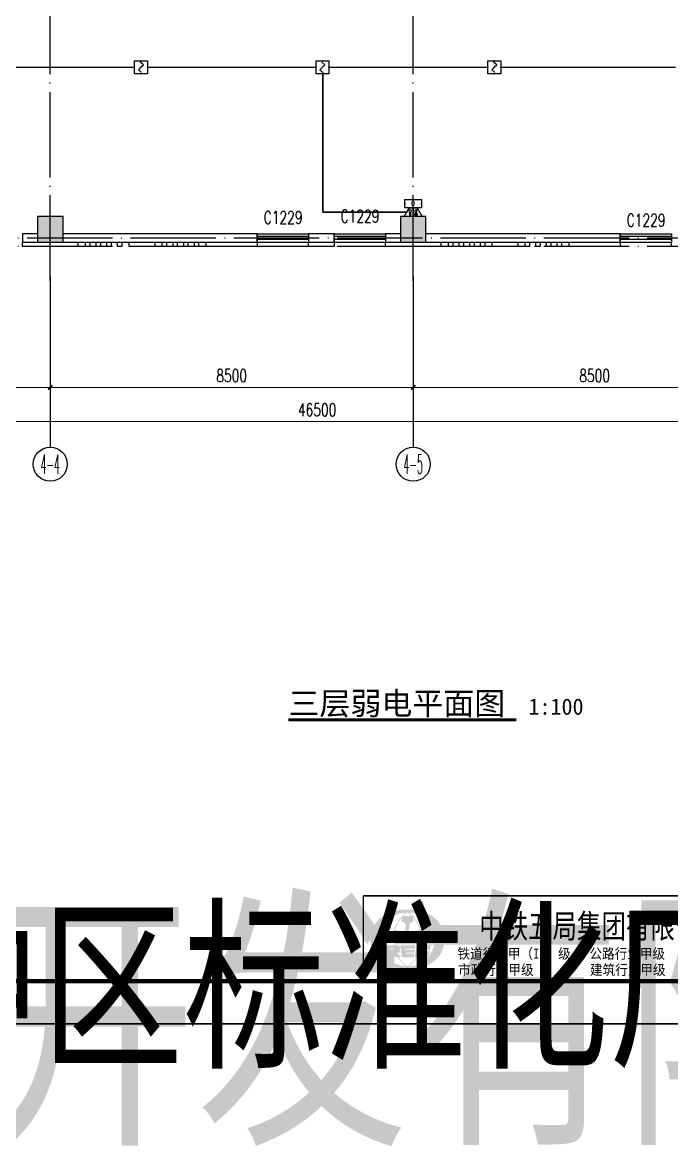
# Model space of a CAD drawing. Extents: x -124594 to 516503, y -3148 to 203159.
# Drawn here: x 201608 to 216808, y -3148 to 23189 of the extents above; entities that cross this region are included whole.
import ezdxf
from ezdxf.enums import TextEntityAlignment as Align

# ---------------------------------------------------------------- set-up
doc = ezdxf.new("R2018")
doc.units = 0
doc.header["$LTSCALE"] = 1000
doc.header["$MEASUREMENT"] = 0
doc.linetypes.add('DOTE', pattern=[2.42, 2, -0.2, 0.02, -0.2])
for name, color, linetype in [('AXIS', 3, 'Continuous'), ('AXIS_TEXT', 7, 'Continuous'), ('COLUMN', 9, 'Continuous'), ('EQUIP-消防', 3, 'Continuous'), ('J-AXIS-轴线', 1, 'DOTE'), ('J-DOOR-窗', 8, 'Continuous'), ('J-WALL-墙体', 2, 'Continuous'), ('PUB_HATCH', 8, 'Continuous'), ('PUB_TITLE', 4, 'Continuous'), ('TEL_SYMB', 3, 'Continuous'), ('WINDOW_TEXT', 7, 'Continuous'), ('WIRE-消防', 222, 'Continuous'), ('图签目录', 255, 'Continuous'), ('打印框线', 7, 'Continuous'), ('标准打印框线2025-06-19-05-44', 7, 'Continuous'), ('装饰柱', 7, 'Continuous')]:
    doc.layers.add(name, color=color, linetype=linetype)
doc.layers.add('建筑底图', color=8, linetype='Continuous', lineweight=5)
doc.styles.add('_TCH_AXIS', font='COMPLEX', dxfattribs={"bigfont": 'GBCBIG'})
doc.styles.add('_TCH_DIM_T3', font='SIMPLEX', dxfattribs={"width": 0.705882, "bigfont": 'GBCBIG'})
doc.styles.add('_TCH_WINDOW', font='SIMPLEX', dxfattribs={"height": 3.5, "bigfont": 'GBCBIG'})
doc.styles.add('_TEL_ATTDEF', font='GBENOR', dxfattribs={"width": 0.8, "height": 3, "bigfont": 'GBCBIG'})
doc.styles.add('COMPLEX', font='COMPLEX')
doc.styles.get("Standard").update_dxf_attribs({"font": 'gbenor.shx', "bigfont": 'gbcbig.shx'})
doc.styles.add('宋体', font='宋体.ttf')
doc.dimstyles.new('_TCH_ARCH&&100', dxfattribs={"dimtxt": 297.5, "dimasz": 100, "dimexe": 250, "dimexo": 300, "dimgap": 126.25, "dimtad": 1, "dimdec": 0, "dimzin": 0, "dimdsep": 46, "dimtxsty": '_TCH_DIM_T3', "dimblk": 'ARCHTICK', "dimcen": 0.09, "dimclrt": 7, "dimazin": 2, "dimtfac": 1, "dimtdec": 0, "dimtix": 1, "dimtmove": 2, "dimatfit": 3, "dimfxl": 1, "dimtolj": 1, "dimtzin": 0, "dimarcsym": 0})

# ---------------------------------------------------------------- blocks, each defined once
blk = doc.blocks.new('_AXISO')
blk.add_circle((0, 0), 0.5)
at = {"layer": 'AXIS_TEXT', "style": 'COMPLEX', "width": 1.041667}
blk.add_attdef('A', text='', height=0.56, dxfattribs=at).set_placement((-0.25, -0.28), (0.25, -0.28), align=Align.FIT)
blk = doc.blocks.new('_ArchTick')
at = {"color": 0, "linetype": 'ByBlock', "const_width": 0.4}
blk.add_lwpolyline([(-0.5, -0.5), (0.5, 0.5)], dxfattribs=at)
blk = doc.blocks.new('*D184')
at = {"layer": 'AXIS', "color": 0, "lineweight": -2, "transparency": 16777216}
for p, q in [((185258, 93491), (185258, 90241)), ((231758, 93491), (231758, 90241)), ((185258, 90491), (231758, 90491))]:
    blk.add_line(p, q, dxfattribs=at)
at = {"layer": 'Defpoints', "color": 0, "transparency": 16777216}
for p in [(185258, 93791), (231758, 93791), (231758, 90491)]:
    blk.add_point(p, dxfattribs=at)
at = {"layer": 'AXIS', "color": 0, "lineweight": -2, "transparency": 16777216, "xscale": 100, "yscale": 100, "zscale": 100, "rotation": 180}
blk.add_blockref('_ArchTick', (185258, 90491), dxfattribs=at)
at = {"layer": 'AXIS', "color": 0, "lineweight": -2, "transparency": 16777216, "xscale": 100, "yscale": 100, "zscale": 100}
blk.add_blockref('_ArchTick', (231758, 90491), dxfattribs=at)
at = {"layer": 'AXIS', "color": 7, "transparency": 16777216, "insert": (208508, 90766), "char_height": 297.5, "attachment_point": 5, "style": '_TCH_DIM_T3'}
blk.add_mtext('\\A1;46500', dxfattribs=at)
blk = doc.blocks.new('*D187')
at = {"layer": 'AXIS', "color": 0, "lineweight": -2, "transparency": 16777216}
for p, q in [((210758, 93491), (210758, 91041)), ((219258, 93491), (219258, 91041)), ((210758, 91291), (219258, 91291))]:
    blk.add_line(p, q, dxfattribs=at)
at = {"layer": 'Defpoints', "color": 0, "transparency": 16777216}
for p in [(210758, 93791), (219258, 93791), (219258, 91291)]:
    blk.add_point(p, dxfattribs=at)
at = {"layer": 'AXIS', "color": 0, "lineweight": -2, "transparency": 16777216, "xscale": 100, "yscale": 100, "zscale": 100, "rotation": 180}
blk.add_blockref('_ArchTick', (210758, 91291), dxfattribs=at)
at = {"layer": 'AXIS', "color": 0, "lineweight": -2, "transparency": 16777216, "xscale": 100, "yscale": 100, "zscale": 100}
blk.add_blockref('_ArchTick', (219258, 91291), dxfattribs=at)
at = {"layer": 'AXIS', "color": 7, "transparency": 16777216, "insert": (215008, 91566), "char_height": 297.5, "attachment_point": 5, "style": '_TCH_DIM_T3'}
blk.add_mtext('\\A1;8500', dxfattribs=at)
blk = doc.blocks.new('*D188')
at = {"layer": 'AXIS', "color": 0, "lineweight": -2, "transparency": 16777216}
for p, q in [((202258, 93491), (202258, 91041)), ((210758, 93491), (210758, 91041)), ((202258, 91291), (210758, 91291))]:
    blk.add_line(p, q, dxfattribs=at)
at = {"layer": 'Defpoints', "color": 0, "transparency": 16777216}
for p in [(202258, 93791), (210758, 93791), (210758, 91291)]:
    blk.add_point(p, dxfattribs=at)
at = {"layer": 'AXIS', "color": 0, "lineweight": -2, "transparency": 16777216, "xscale": 100, "yscale": 100, "zscale": 100, "rotation": 180}
blk.add_blockref('_ArchTick', (202258, 91291), dxfattribs=at)
at = {"layer": 'AXIS', "color": 0, "lineweight": -2, "transparency": 16777216, "xscale": 100, "yscale": 100, "zscale": 100}
blk.add_blockref('_ArchTick', (210758, 91291), dxfattribs=at)
at = {"layer": 'AXIS', "color": 7, "transparency": 16777216, "insert": (206508, 91566), "char_height": 297.5, "attachment_point": 5, "style": '_TCH_DIM_T3'}
blk.add_mtext('\\A1;8500', dxfattribs=at)
blk = doc.blocks.new('*D189')
at = {"layer": 'AXIS', "color": 0, "lineweight": -2, "transparency": 16777216}
for p, q in [((193758, 93491), (193758, 91041)), ((202258, 93491), (202258, 91041)), ((193758, 91291), (202258, 91291))]:
    blk.add_line(p, q, dxfattribs=at)
at = {"layer": 'Defpoints', "color": 0, "transparency": 16777216}
for p in [(193758, 93791), (202258, 93791), (202258, 91291)]:
    blk.add_point(p, dxfattribs=at)
at = {"layer": 'AXIS', "color": 0, "lineweight": -2, "transparency": 16777216, "xscale": 100, "yscale": 100, "zscale": 100, "rotation": 180}
blk.add_blockref('_ArchTick', (193758, 91291), dxfattribs=at)
at = {"layer": 'AXIS', "color": 0, "lineweight": -2, "transparency": 16777216, "xscale": 100, "yscale": 100, "zscale": 100}
blk.add_blockref('_ArchTick', (202258, 91291), dxfattribs=at)
at = {"layer": 'AXIS', "color": 7, "transparency": 16777216, "insert": (198008, 91566), "char_height": 297.5, "attachment_point": 5, "style": '_TCH_DIM_T3'}
blk.add_mtext('\\A1;8500', dxfattribs=at)
blk = doc.blocks.new('_FZH')
blk.add_lwpolyline([(-0.5, -0.5), (0.5, -0.5), (0.5, 0.5), (-0.5, 0.5)], close=True)
at = {"layer": 'PUB_HATCH'}
blk.add_solid([(-0.5, -0.5), (0.5, -0.5), (-0.5, 0.5), (0.5, 0.5)], dxfattribs=at)
blk = doc.blocks.new('$TCHSYS$WIN2D')
for p, q in [((-0.5, 0.5), (0.5, 0.5)), ((-0.5, 0.5), (-0.5, -0.5)), ((0.5, 0.5), (0.5, -0.5)), ((0.5, 0.167), (-0.5, 0.167)), ((0.5, -0.167), (-0.5, -0.167)), ((-0.5, -0.5), (0.5, -0.5))]:
    blk.add_line(p, q)
blk = doc.blocks.new('$Equip$00002649')
for p, q in [((-0.5, 0.5), (-0.5, -0.5)), ((0.5, 0.5), (-0.5, 0.5)), ((-0.2, 0.2), (0.05, 0.4)), ((0, 0), (-0.2, 0.2)), ((0, 0), (0.2, -0.2)), ((0.5, -0.5), (0.5, 0.5)), ((-0.5, -0.5), (0.5, -0.5)), ((0.2, -0.2), (-0.05, -0.4))]:
    blk.add_line(p, q)
at = {"const_width": 0.0667}
blk.add_lwpolyline([(-0.5, 0.5), (0.5, 0.5), (0.5, -0.5), (-0.5, -0.5), (-0.5, 0.5), (0.5, 0.5)], dxfattribs=at)
for p in [(-0.5, 0), (0, 0.5), (0.5, 0), (0, -0.5)]:
    blk.add_point(p)
at = {"color": 7, "flags": 1}
for tag, height, p in [('A', 0.00002, (0, 0)), ('B', 0.4, (0.762, -0.208))]:
    blk.add_attdef(tag, text='', height=height, dxfattribs=at).set_placement(p, align=Align.MIDDLE_CENTER)
blk = doc.blocks.new('$equip$00002679')
for p, q in [((-0.3, 0.699), (-0.703, 0)), ((-0.703, 0), (0.703, 0)), ((-0.264, 0.249), (-0.304, 0.569)), ((-0.304, 0.569), (-0.128, 0.489)), ((-0.304, 0.249), (-0.304, 0.113)), ((-0.128, 0.249), (-0.304, 0.249)), ((-0.304, 0.113), (-0.128, 0.113)), ((0.3, 0.699), (-0.3, 0.699)), ((0.3, 0.699), (-0.3, 0.699)), ((-0.128, 0.489), (-0.168, 0.249)), ((-0.128, 0.113), (-0.128, 0.249)), ((0, 0.699), (0, 0)), ((0.174, 0.11), (0.174, 0.338)), ((0.294, 0.11), (0.174, 0.11)), ((0.294, 0.338), (0.294, 0.11)), ((0.703, 0), (0.3, 0.699))]:
    blk.add_line(p, q)
at = {"const_width": 0.0667}
for points in [[(-0.299, 0.699), (0.301, 0.699), (0.703, 0), (-0.702, 0), (-0.299, 0.699), (0.301, 0.699)], [(-0.3, 0.699), (0.3, 0.699), (0.703, 0), (-0.703, 0), (-0.3, 0.699), (0.3, 0.699)]]:
    blk.add_lwpolyline(points, dxfattribs=at)
blk.add_circle((0.234, 0.43), 0.111)
for p in [(-0.501, 0.349), (0, 0.699), (0, 0), (0.502, 0.349)]:
    blk.add_point(p)
at = {"color": 7, "flags": 1}
for tag, height, p in [('A', 0.00002, (0, 0)), ('B', 0.4, (0.961, 0.299))]:
    blk.add_attdef(tag, text='', height=height, dxfattribs=at).set_placement(p, align=Align.MIDDLE_CENTER)
blk = doc.blocks.new('$equip$00002786')
for p, q in [((0.65, 0.65), (-0.65, 0.65)), ((-0.65, 0.65), (-0.65, 0)), ((-0.65, 0), (0.65, 0)), ((0.65, 0), (0.65, 0.65))]:
    blk.add_line(p, q)
at = {"const_width": 0.0667}
blk.add_lwpolyline([(-0.65, 0.65), (0.65, 0.65), (0.65, 0), (-0.65, 0), (-0.65, 0.65), (0.65, 0.65)], dxfattribs=at)
for p in [(-0.65, 0.325), (0, 0.65), (0, 0), (0.65, 0.325)]:
    blk.add_point(p)
at = {"color": 7}
blk.add_attdef('$TEXT$', text='', height=0.4, dxfattribs=at).set_placement((0.006, 0.343), align=Align.MIDDLE_CENTER)
at = {"color": 7, "flags": 1}
for tag, p in [('A', (0, 0)), ('B', (0.905, 0.246))]:
    blk.add_attdef(tag, text='', height=0.4, dxfattribs=at).set_placement(p, align=Align.MIDDLE_CENTER)
blk = doc.blocks.new('A$C0F185FAE')
h = blk.add_hatch(color=0)
h.dxf.hatch_style = 1
h.paths.add_polyline_path([(2022, 1331), (2014, 1348), (2009, 1355), (1997, 1369), (1987, 1384), (1982, 1391), (1972, 1406), (1948, 1430), (1937, 1442), (1913, 1466), (1866, 1499), (1843, 1518), (1800, 1556), (1778, 1563), (1767, 1569), (1750, 1585), (1695, 1616), (1666, 1630), (1606, 1653), (1576, 1663), (1561, 1668), (1531, 1678), (1503, 1683), (1489, 1688), (1463, 1700), (1440, 1700), (1428, 1702), (1406, 1710), (1353, 1714), (1327, 1718), (1275, 1731), (1253, 1727), (1240, 1729), (1219, 1738), (1106, 1738), (1050, 1738), (938, 1738), (893, 1728), (870, 1723), (825, 1713), (797, 1715), (782, 1713), (756, 1703), (716, 1694), (696, 1689), (656, 1678), (626, 1668), (611, 1663), (581, 1653), (557, 1642), (544, 1637), (519, 1628), (489, 1613), (474, 1606), (444, 1591), (398, 1565), (375, 1552), (331, 1522), (285, 1492), (263, 1474), (225, 1435), (227, 1429), (222, 1425), (199, 1403), (188, 1391), (166, 1369), (139, 1325), (124, 1304), (94, 1263), (95, 1254), (92, 1248), (84, 1244), (63, 1196), (54, 1172), (38, 1122), (31, 1098), (28, 1086), (22, 1063), (17, 1038), (14, 1025), (9, 1000), (10, 985), (8, 976), (0, 963), (0, 878), (0, 835), (0, 750), (12, 711), (17, 691), (22, 650), (32, 620), (37, 605), (47, 575), (72, 512), (89, 481), (128, 425), (136, 409), (141, 401), (153, 388), (178, 355), (190, 339), (216, 306), (239, 283), (251, 271), (275, 247), (310, 224), (326, 210), (356, 181), (383, 172), (396, 165), (419, 147), (503, 108), (546, 91), (634, 63), (669, 55), (686, 51), (719, 41), (733, 37), (741, 35), (756, 34), (781, 29), (794, 27), (819, 22), (870, 20), (895, 15), (944, 0), (1054, 0), (1109, 0), (1219, 0), (1234, 5), (1241, 8), (1256, 13), (1314, 14), (1343, 17), (1400, 28), (1436, 34), (1453, 37), (1488, 47), (1549, 61), (1580, 71), (1638, 97), (1673, 114), (1690, 123), (1725, 141), (1748, 155), (1759, 163), (1781, 178), (1798, 186), (1805, 191), (1819, 203), (1847, 223), (1860, 233), (1888, 253), (1932, 297), (1953, 319), (1997, 363), (2024, 406), (2038, 428), (2069, 469), (2080, 505), (2087, 523), (2103, 556), (2109, 577), (2114, 588), (2125, 606), (2124, 624), (2127, 634), (2135, 650), (2148, 686), (2153, 706), (2157, 744), (2153, 743), (2150, 747), (2150, 750), (2043, 750), (1989, 750), (1882, 750), (1866, 713), (1859, 694), (1847, 656), (1837, 626), (1832, 611), (1822, 581), (1805, 538), (1795, 516), (1772, 475), (1767, 458), (1761, 449), (1747, 438), (1739, 444), (1735, 447), (1725, 450), (1723, 459), (1722, 469), (1730, 487), (1731, 499), (1728, 519), (1725, 521), (1725, 525), (1678, 525), (1654, 525), (1606, 525), (1556, 552), (1530, 564), (1475, 581), (1475, 589), (1475, 593), (1475, 600), (1520, 600), (1543, 600), (1588, 600), (1592, 583), (1597, 575), (1610, 563), (1618, 558), (1627, 561), (1631, 569), (1676, 569), (1699, 569), (1744, 569), (1754, 607), (1761, 626), (1775, 663), (1778, 675), (1776, 684), (1769, 694), (1656, 694), (1600, 694), (1488, 694), (1480, 700), (1479, 711), (1485, 719), (1485, 739), (1487, 750), (1494, 769), (1494, 801), (1494, 818), (1494, 850), (1646, 850), (1723, 850), (1875, 850), (1882, 858), (1883, 865), (1882, 875), (1729, 875), (1653, 875), (1500, 875), (1501, 879), (1497, 882), (1494, 881), (1494, 911), (1494, 926), (1494, 956), (1491, 956), (1490, 956), (1488, 956), (1488, 981), (1488, 994), (1488, 1019), (1475, 1061), (1471, 1084), (1469, 1128), (1490, 1140), (1502, 1145), (1525, 1153), (1575, 1178), (1600, 1191), (1650, 1216), (1691, 1240), (1710, 1253), (1747, 1281), (1756, 1283), (1762, 1281), (1769, 1275), (1768, 1267), (1771, 1260), (1778, 1256), (1793, 1226), (1801, 1211), (1816, 1181), (1828, 1149), (1834, 1133), (1847, 1100), (1852, 1094), (1853, 1089), (1853, 1081), (1861, 1051), (1865, 1036), (1872, 1006), (1875, 994), (1880, 987), (1891, 981), (1995, 981), (2047, 981), (2150, 981), (2161, 1001), (2162, 1017), (2153, 1038), (2136, 1109), (2124, 1145), (2094, 1213), (2068, 1262), (2054, 1286)])
h.paths.add_polyline_path([(1740, 1311), (1738, 1297), (1697, 1267), (1676, 1253), (1631, 1228), (1596, 1211), (1579, 1202), (1544, 1185), (1536, 1182), (1533, 1181), (1525, 1178), (1503, 1167), (1491, 1161), (1469, 1150), (1459, 1156), (1454, 1163), (1453, 1175), (1444, 1197), (1441, 1208), (1435, 1231), (1423, 1256), (1418, 1268), (1410, 1294), (1395, 1324), (1387, 1339), (1372, 1369), (1357, 1386), (1350, 1397), (1344, 1419), (1299, 1475), (1277, 1504), (1231, 1560), (1198, 1596), (1179, 1612), (1138, 1638), (1131, 1642), (1128, 1649), (1131, 1656), (1179, 1650), (1203, 1647), (1250, 1641), (1280, 1632), (1295, 1628), (1325, 1622), (1355, 1612), (1370, 1607), (1400, 1597), (1420, 1584), (1433, 1579), (1456, 1575), (1477, 1558), (1489, 1551), (1513, 1538), (1561, 1506), (1585, 1488), (1628, 1450), (1670, 1404), (1690, 1381), (1728, 1331), (1738, 1321)], flags=16)
h.paths.add_polyline_path([(1428, 1181), (1438, 1147), (1432, 1140), (1428, 1137), (1419, 1135), (1337, 1113), (1296, 1104), (1213, 1088), (1180, 1088), (1164, 1088), (1131, 1088), (1131, 1150), (1131, 1181), (1131, 1244), (1134, 1244), (1135, 1244), (1138, 1244), (1138, 1271), (1138, 1285), (1138, 1313), (1144, 1318), (1147, 1323), (1147, 1331), (1155, 1335), (1158, 1342), (1156, 1350), (1183, 1366), (1198, 1373), (1228, 1381), (1241, 1380), (1251, 1386), (1256, 1397), (1256, 1421), (1256, 1433), (1256, 1456), (1247, 1465), (1245, 1476), (1250, 1488), (1255, 1488), (1257, 1490), (1260, 1494), (1281, 1467), (1291, 1454), (1310, 1425), (1325, 1403), (1332, 1392), (1347, 1369), (1365, 1334), (1373, 1316), (1391, 1281), (1398, 1261), (1402, 1251), (1410, 1231), (1422, 1198)], flags=16)
h.paths.add_polyline_path([(1444, 1119), (1454, 1066), (1459, 1040), (1469, 988), (1466, 955), (1467, 939), (1472, 906), (1478, 895), (1477, 885), (1469, 875), (1345, 875), (1283, 875), (1160, 875), (1146, 891), (1140, 900), (1131, 919), (1131, 976), (1131, 1005), (1131, 1063), (1138, 1058), (1147, 1061), (1150, 1069), (1175, 1069), (1188, 1069), (1213, 1069), (1220, 1070), (1224, 1071), (1231, 1072), (1261, 1077), (1276, 1080), (1306, 1085), (1361, 1098), (1389, 1105)], flags=16)
h.paths.add_polyline_path([(1469, 850), (1469, 847), (1470, 845), (1472, 844), (1479, 837), (1478, 824), (1469, 819), (1469, 786), (1469, 770), (1469, 738), (1462, 721), (1460, 712), (1456, 694), (1415, 694), (1395, 694), (1353, 694), (1350, 690), (1348, 688), (1344, 684), (1339, 664), (1337, 654), (1331, 634), (1322, 632), (1316, 633), (1306, 638), (1304, 650), (1305, 657), (1310, 669), (1315, 677), (1314, 687), (1306, 694), (1136, 694), (1051, 694), (881, 694), (882, 690), (878, 688), (876, 668), (877, 657), (881, 638), (875, 640), (869, 637), (866, 631), (863, 634), (862, 635), (859, 638), (852, 660), (848, 671), (844, 694), (791, 694), (765, 694), (713, 694), (713, 697), (712, 699), (709, 700), (703, 720), (700, 730), (694, 750), (694, 790), (694, 810), (694, 850), (799, 850), (851, 850), (956, 850), (959, 858), (969, 861), (975, 856), (979, 851), (981, 847), (981, 841), (968, 836), (961, 832), (950, 822), (920, 812), (905, 807), (875, 797), (871, 796), (869, 795), (866, 794), (849, 794), (841, 794), (825, 794), (818, 793), (814, 792), (806, 791), (776, 786), (761, 783), (731, 778), (728, 774), (726, 773), (722, 769), (715, 753), (716, 740), (725, 725), (1010, 725), (1153, 725), (1438, 725), (1436, 730), (1437, 734), (1441, 738), (1447, 753), (1446, 764), (1438, 778), (1430, 779), (1426, 780), (1419, 781), (1396, 785), (1385, 787), (1363, 791), (1355, 792), (1351, 793), (1344, 794), (1331, 794), (1325, 794), (1313, 794), (1293, 799), (1283, 801), (1263, 806), (1229, 814), (1212, 822), (1185, 844), (1182, 847), (1184, 852), (1188, 853), (1193, 858), (1203, 857), (1206, 850), (1311, 850), (1364, 850)], flags=16)
h.paths.add_polyline_path([(1194, 1550), (1184, 1546), (1175, 1549), (1169, 1556), (1096, 1556), (1060, 1556), (988, 1556), (985, 1549), (976, 1546), (969, 1550), (969, 1556), (969, 1560), (969, 1566), (1005, 1597), (1023, 1613), (1060, 1644), (1068, 1651), (1076, 1653), (1088, 1650), (1125, 1618), (1144, 1603), (1185, 1575), (1193, 1569), (1197, 1561)], flags=16)
h.paths.add_polyline_path([(1031, 1238), (1031, 1180), (1031, 1151), (1031, 1094), (1015, 1086), (1005, 1085), (988, 1088), (969, 1096), (957, 1098), (938, 1094), (911, 1104), (897, 1107), (869, 1110), (847, 1117), (836, 1119), (813, 1122), (794, 1132), (783, 1135), (763, 1138), (747, 1141), (738, 1148), (731, 1163), (742, 1201), (748, 1220), (763, 1256), (789, 1319), (805, 1349), (841, 1406), (852, 1420), (858, 1428), (866, 1444), (881, 1458), (887, 1468), (894, 1488), (901, 1488), (905, 1488), (913, 1488), (913, 1463), (913, 1450), (913, 1425), (903, 1417), (902, 1404), (910, 1394), (940, 1379), (955, 1372), (988, 1363), (1006, 1346), (1015, 1335), (1025, 1313), (1025, 1283), (1025, 1268), (1025, 1238), (1028, 1238), (1029, 1238)], flags=16)
h.paths.add_polyline_path([(1494, 556), (1525, 538), (1542, 530), (1575, 516), (1583, 499), (1585, 487), (1581, 469), (1574, 464), (1570, 459), (1569, 450), (1526, 450), (1505, 450), (1463, 450), (1463, 453), (1462, 455), (1460, 456), (1457, 494), (1458, 513), (1463, 550), (1473, 558), (1482, 559)], flags=16)
h.paths.add_polyline_path([(1031, 1063), (1031, 1003), (1031, 973), (1031, 913), (1022, 899), (1018, 891), (1013, 875), (885, 875), (821, 875), (694, 875), (696, 880), (695, 884), (691, 888), (682, 903), (683, 918), (694, 931), (694, 964), (694, 980), (694, 1013), (707, 1048), (711, 1068), (713, 1106), (719, 1114), (721, 1119), (725, 1128), (754, 1125), (768, 1120), (794, 1106), (868, 1088), (906, 1081), (981, 1069), (999, 1069), (1008, 1069), (1025, 1069), (1025, 1065), (1028, 1062)], flags=16)
h.paths.add_polyline_path([(1321, 612), (1325, 606), (1325, 588), (1325, 578), (1325, 559), (1324, 548), (1323, 543), (1322, 531), (1317, 486), (1315, 464), (1310, 419), (1306, 391), (1304, 378), (1300, 350), (1306, 345), (1311, 343), (1319, 344), (1321, 338), (1322, 336), (1325, 331), (1291, 280), (1273, 255), (1235, 206), (1208, 180), (1195, 167), (1169, 141), (1156, 135), (1150, 130), (1141, 119), (1120, 102), (1107, 95), (1081, 88), (1038, 109), (1017, 121), (978, 150), (931, 195), (909, 221), (872, 275), (860, 289), (855, 296), (847, 313), (838, 319), (834, 326), (834, 338), (854, 343), (864, 345), (884, 350), (881, 360), (879, 365), (875, 375), (870, 375), (868, 375), (863, 375), (863, 379), (863, 381), (863, 384), (845, 408), (833, 418), (806, 431), (806, 435), (806, 437), (806, 441), (800, 451), (793, 455), (781, 456), (781, 464), (781, 468), (781, 475), (816, 475), (834, 475), (869, 475), (868, 479), (872, 481), (871, 509), (870, 523), (869, 550), (861, 568), (859, 578), (856, 597), (862, 607), (870, 612), (881, 613), (887, 591), (889, 579), (891, 556), (898, 519), (900, 500), (900, 463), (905, 448), (908, 440), (913, 425), (913, 400), (913, 388), (913, 363), (920, 358), (924, 353), (925, 344), (1060, 344), (1128, 344), (1263, 344), (1262, 347), (1265, 351), (1269, 350), (1273, 375), (1275, 388), (1278, 413), (1286, 426), (1285, 438), (1275, 450), (1185, 450), (1140, 450), (1050, 450), (1051, 453), (1049, 455), (1047, 456), (1041, 465), (1042, 475), (1050, 481), (1078, 481), (1091, 481), (1119, 481), (1119, 479), (1119, 478), (1119, 475), (1180, 475), (1211, 475), (1272, 475), (1276, 479), (1278, 481), (1281, 484), (1287, 500), (1289, 508), (1291, 525), (1298, 538), (1297, 551), (1288, 563), (1189, 563), (1140, 563), (1041, 563), (1036, 568), (1033, 570), (1028, 575), (1024, 581), (1025, 589), (1031, 594), (1135, 594), (1187, 594), (1291, 594), (1297, 600), (1300, 603), (1306, 609), (1313, 614)], flags=16)
h.paths.add_polyline_path([(1726, 429), (1732, 426), (1735, 419), (1729, 398), (1725, 387), (1713, 369), (1709, 362), (1701, 359), (1694, 363), (1699, 383), (1701, 393), (1706, 413), (1707, 421), (1711, 426), (1719, 428)], flags=16)
h.paths.add_polyline_path([(1026, 1638), (1019, 1631), (1006, 1628), (970, 1592), (952, 1574), (916, 1538), (912, 1529), (906, 1522), (873, 1491), (858, 1472), (834, 1431), (819, 1409), (812, 1398), (797, 1375), (782, 1345), (774, 1330), (759, 1300), (737, 1249), (727, 1222), (709, 1169), (707, 1163), (700, 1160), (694, 1163), (693, 1168), (686, 1172), (681, 1169), (648, 1183), (631, 1191), (600, 1210), (570, 1225), (555, 1232), (525, 1247), (519, 1254), (515, 1256), (506, 1260), (503, 1267), (496, 1270), (488, 1269), (469, 1285), (460, 1294), (444, 1313), (459, 1338), (467, 1351), (484, 1375), (526, 1416), (546, 1437), (588, 1478), (612, 1497), (625, 1505), (650, 1522), (654, 1530), (661, 1533), (669, 1531), (677, 1542), (682, 1547), (694, 1553), (729, 1571), (746, 1580), (781, 1597), (830, 1615), (856, 1623), (906, 1635), (949, 1644), (970, 1648), (1013, 1653), (1017, 1658), (1025, 1656), (1028, 1650)], flags=16)
h.paths.add_polyline_path([(1675, 344), (1677, 336), (1676, 331), (1672, 325), (1643, 296), (1629, 282), (1600, 253), (1583, 241), (1574, 234), (1556, 222), (1553, 214), (1546, 211), (1538, 213), (1530, 202), (1524, 197), (1513, 191), (1488, 178), (1475, 172), (1450, 159), (1418, 140), (1399, 132), (1363, 122), (1317, 103), (1293, 97), (1244, 91), (1215, 81), (1199, 79), (1169, 81), (1153, 75), (1145, 73), (1128, 69), (1126, 71), (1125, 73), (1122, 75), (1144, 101), (1158, 112), (1188, 128), (1211, 152), (1223, 164), (1247, 188), (1279, 226), (1294, 246), (1322, 288), (1330, 291), (1333, 298), (1331, 306), (1346, 320), (1353, 328), (1366, 344), (1482, 346), (1540, 345), (1656, 341), (1664, 342), (1668, 342)], flags=16)
h.paths.add_polyline_path([(697, 1138), (689, 1075), (684, 1043), (669, 981), (669, 939), (669, 918), (669, 875), (524, 875), (451, 875), (306, 875), (308, 880), (307, 884), (303, 888), (302, 890), (304, 894), (306, 894), (306, 919), (306, 931), (306, 956), (308, 964), (308, 968), (309, 975), (314, 1005), (317, 1020), (322, 1050), (331, 1074), (334, 1087), (338, 1113), (357, 1149), (365, 1168), (381, 1206), (394, 1242), (404, 1259), (428, 1288), (443, 1280), (450, 1276), (463, 1266), (502, 1240), (522, 1227), (563, 1203), (588, 1191), (600, 1185), (625, 1172), (655, 1162), (670, 1155)], flags=16)
h.paths.add_polyline_path([(669, 850), (664, 828), (666, 815), (675, 794), (673, 769), (673, 756), (678, 731), (686, 718), (684, 706), (675, 694), (568, 694), (514, 694), (406, 694), (404, 676), (405, 667), (409, 650), (419, 626), (423, 613), (428, 588), (438, 548), (443, 528), (453, 488), (453, 480), (455, 475), (459, 469), (461, 459), (461, 453), (456, 444), (445, 440), (440, 439), (428, 438), (426, 440), (422, 444), (387, 495), (373, 523), (353, 581), (341, 613), (336, 629), (328, 663), (319, 683), (316, 696), (319, 719), (314, 731), (311, 738), (306, 750), (309, 780), (308, 795), (303, 825), (297, 833), (299, 844), (306, 850), (451, 850), (524, 850)], flags=16)
h.paths.add_polyline_path([(687, 594), (690, 585), (688, 575), (678, 573), (669, 572), (652, 576), (641, 576), (625, 569), (613, 578), (602, 580), (588, 575), (590, 580), (588, 584), (584, 588), (583, 596), (591, 605), (600, 603), (602, 602), (606, 604), (606, 606), (633, 606), (646, 606), (672, 606), (674, 604), (676, 603), (678, 600)], flags=16)
h.paths.add_polyline_path([(800, 344), (803, 336), (805, 332), (809, 325), (821, 311), (826, 304), (834, 288), (842, 284), (845, 277), (844, 269), (872, 240), (885, 224), (906, 191), (955, 144), (981, 122), (1035, 81), (1029, 74), (1021, 72), (1013, 75), (994, 84), (982, 85), (963, 81), (910, 95), (884, 102), (831, 116), (810, 127), (798, 131), (775, 138), (723, 162), (698, 177), (650, 209), (646, 217), (640, 220), (631, 219), (615, 238), (604, 247), (581, 259), (551, 289), (536, 304), (506, 334), (510, 337), (512, 339), (513, 344), (563, 344), (588, 344), (638, 344), (637, 348), (641, 350), (637, 394), (632, 416), (616, 456), (622, 458), (626, 457), (631, 453), (675, 409), (697, 388), (741, 344), (764, 344), (776, 344)], flags=16)
h.paths.add_polyline_path([(469, 425), (476, 404), (480, 393), (488, 372), (485, 365), (479, 362), (472, 363), (467, 374), (464, 380), (456, 391), (448, 399), (446, 408), (450, 419), (456, 424), (461, 426)], flags=16)
blk = doc.blocks.new('ztwj06_202506190545')
at = {"const_width": 35.9}
for points in [[(44100, 3000), (83100, 3000)], [(44100, 3000), (44100, 1000)]]:
    blk.add_lwpolyline(points, dxfattribs=at)
at = {"xscale": 0.7999999999999925, "yscale": 0.7999999999999925, "zscale": 0.7999999999999925}
blk.add_blockref('A$C0F185FAE', (44269, 1284), dxfattribs=at)
at = {"style": '宋体'}
for s, height, width, p in [('中铁五局集团有限公司', 560, 0.75, (49678, 2299)), ('铁道行业甲（II）级   公路行业甲级 ', 240, 0.9, (48810, 1649)), ('市政行业甲级         建筑行业甲级  ', 240, 0.9, (48896, 1270))]:
    blk.add_text(s, height=height, rotation=360, dxfattribs=dict(at, width=width)).set_placement(p, align=Align.MIDDLE)
at = {"layer": '图签目录', "lineweight": 30, "width": 0.8, "flags": 104}
for tag, p in [('工程名称', (67500, 2492)), ('图纸名称', (75500, 2500)), ('建设单位', (59500, 2466))]:
    blk.add_attdef(tag, text='', height=300, dxfattribs=at).set_placement(p, align=Align.MIDDLE_CENTER)
at = {"layer": '图签目录', "style": '宋体', "width": 0.8}
for tag, p in [('图纸编号', (81808, 2513)), ('图纸时间', (73625, 1528)), ('设计号', (77500, 1500))]:
    blk.add_attdef(tag, text='', height=300, dxfattribs=at).set_placement(p, align=Align.MIDDLE)
for tag, p in [('65', (79497, 1364)), ('3', (81797, 1347))]:
    blk.add_attdef(tag, text='', height=300, dxfattribs=at).set_placement(p, align=Align.CENTER)
blk = doc.blocks.new('GWEEDA')
at = {"layer": 'AXIS', "color": 8}
for p, q in [((202258.3, 93890.8), (202258.3, 89890.8)), ((210758.3, 93890.8), (210758.3, 89890.8))]:
    blk.add_line(p, q, dxfattribs=at)
at = {"layer": 'J-AXIS-轴线', "color": 8}
for p, q in [((202258.3, 93790.8), (202258.3, 119790.8)), ((210758.3, 93790.8), (210758.3, 119790.8)), ((232758.3, 94790.8), (184258.3, 94790.8)), ((232758.3, 94590.8), (184258.3, 94590.8))]:
    blk.add_line(p, q, dxfattribs=at)
at = {"layer": 'J-WALL-墙体', "color": 8}
for p, q in [((201958.3, 94890.8), (201608.3, 94890.8)), ((201608.3, 94890.8), (201608.3, 94690.8)), ((207108.3, 94890.8), (202558.3, 94890.8)), ((207108.3, 94690.8), (207108.3, 94890.8)), ((208908.3, 94890.8), (208308.3, 94890.8)), ((208308.3, 94890.8), (208308.3, 94690.8)), ((208908.3, 94690.8), (208908.3, 94890.8)), ((210458.3, 94890.8), (210108.3, 94890.8)), ((210108.3, 94890.8), (210108.3, 94690.8)), ((215608.3, 94890.8), (211058.3, 94890.8)), ((215608.3, 94690.8), (215608.3, 94890.8)), ((201608.3, 94690.8), (201958.3, 94690.8)), ((202558.3, 94690.8), (207108.3, 94690.8)), ((208308.3, 94690.8), (208908.3, 94690.8)), ((210108.3, 94690.8), (210458.3, 94690.8)), ((211058.3, 94690.8), (215608.3, 94690.8))]:
    blk.add_line(p, q, dxfattribs=at)
at = {"layer": '装饰柱', "color": 8}
for points in [[(202908.3, 94690.8), (202908.3, 94590.8), (201608.3, 94590.8), (201608.3, 94690.8)], [(203183.3, 94690.8), (203183.3, 94590.8), (203083.3, 94590.8), (203083.3, 94690.8)], [(203433.3, 94690.8), (203433.3, 94590.8), (203333.3, 94590.8), (203333.3, 94690.8)], [(203683.3, 94690.8), (203683.3, 94590.8), (203583.3, 94590.8), (203583.3, 94690.8)], [(203933.3, 94690.8), (203933.3, 94590.8), (203833.3, 94590.8), (203833.3, 94690.8)], [(204708.3, 94690.8), (204708.3, 94590.8), (204108.3, 94590.8), (204108.3, 94690.8)], [(204983.3, 94690.8), (204983.3, 94590.8), (204883.3, 94590.8), (204883.3, 94690.8)], [(205233.3, 94690.8), (205233.3, 94590.8), (205133.3, 94590.8), (205133.3, 94690.8)], [(205483.3, 94690.8), (205483.3, 94590.8), (205383.3, 94590.8), (205383.3, 94690.8)], [(205733.3, 94690.8), (205733.3, 94590.8), (205633.3, 94590.8), (205633.3, 94690.8)], [(207108.3, 94690.8), (207108.3, 94590.8), (205908.3, 94590.8), (205908.3, 94690.8)], [(208908.3, 94690.8), (208908.3, 94590.8), (208308.3, 94590.8), (208308.3, 94690.8)], [(211408.3, 94690.8), (211408.3, 94590.8), (210108.3, 94590.8), (210108.3, 94690.8)], [(211683.3, 94690.8), (211683.3, 94590.8), (211583.3, 94590.8), (211583.3, 94690.8)], [(211933.3, 94690.8), (211933.3, 94590.8), (211833.3, 94590.8), (211833.3, 94690.8)], [(212183.3, 94690.8), (212183.3, 94590.8), (212083.3, 94590.8), (212083.3, 94690.8)], [(212433.3, 94690.8), (212433.3, 94590.8), (212333.3, 94590.8), (212333.3, 94690.8)], [(213208.3, 94690.8), (213208.3, 94590.8), (212608.3, 94590.8), (212608.3, 94690.8)], [(213483.3, 94690.8), (213483.3, 94590.8), (213383.3, 94590.8), (213383.3, 94690.8)], [(213733.3, 94690.8), (213733.3, 94590.8), (213633.3, 94590.8), (213633.3, 94690.8)], [(213983.3, 94690.8), (213983.3, 94590.8), (213883.3, 94590.8), (213883.3, 94690.8)], [(214233.3, 94690.8), (214233.3, 94590.8), (214133.3, 94590.8), (214133.3, 94690.8)], [(215608.3, 94690.8), (215608.3, 94590.8), (214408.3, 94590.8), (214408.3, 94690.8)], [(217408.3, 94690.8), (217408.3, 94590.8), (216808.3, 94590.8), (216808.3, 94690.8)]]:
    blk.add_lwpolyline(points, dxfattribs=at)
at = {"layer": 'AXIS', "color": 8}
ref = blk.add_blockref('_AXISO', (202258.3, 89490.8), dxfattribs=dict(at, xscale=800, yscale=800, zscale=800))
ref.add_attrib('A', '4-4', dxfattribs={"layer": 'AXIS_TEXT', "color": 8, "height": 452.55, "style": '_TCH_AXIS', "width": 0.333333}).set_placement((202032.1, 89264.5), (202484.6, 89264.5), align=Align.FIT)
ref = blk.add_blockref('_AXISO', (210758.3, 89490.8), dxfattribs=dict(at, xscale=800, yscale=800, zscale=800))
ref.add_attrib('A', '4-5', dxfattribs={"layer": 'AXIS_TEXT', "color": 8, "height": 452.55, "style": '_TCH_AXIS', "width": 0.344262}).set_placement((210532.1, 89264.5), (210984.6, 89264.5), align=Align.FIT)
at = {"layer": 'COLUMN', "color": 8, "xscale": 600, "yscale": 600, "zscale": 600, "rotation": 90}
for p in [(202258.3, 94990.8), (210758.3, 94990.8)]:
    blk.add_blockref('_FZH', p, dxfattribs=at)
at = {"layer": 'J-DOOR-窗', "color": 8}
ref = blk.add_blockref('$TCHSYS$WIN2D', (207708.3, 94790.8), dxfattribs=dict(at, xscale=1200, yscale=200, zscale=200))
ref.add_attrib('A', 'C1229', (207258.3, 95122.5), dxfattribs={"layer": 'WINDOW_TEXT', "color": 8, "height": 297.5, "style": '_TCH_WINDOW', "width": 0.705882})
ref = blk.add_blockref('$TCHSYS$WIN2D', (209508.3, 94790.8), dxfattribs=dict(at, xscale=1200, yscale=200, zscale=200))
ref.add_attrib('A', 'C1229', (209058.3, 95154.6), dxfattribs={"layer": 'WINDOW_TEXT', "color": 8, "height": 297.5, "style": '_TCH_WINDOW', "width": 0.705882})
ref = blk.add_blockref('$TCHSYS$WIN2D', (216208.3, 94790.8), dxfattribs=dict(at, xscale=1200, yscale=200, zscale=200))
ref.add_attrib('A', 'C1229', (215758.3, 95057.7), dxfattribs={"layer": 'WINDOW_TEXT', "color": 8, "height": 297.5, "style": '_TCH_WINDOW', "width": 0.705882})
at = {"layer": 'AXIS', "color": 8}
for p1, p2, distance, picture, middle in [((185258.3, 93790.8), (231758.3, 93790.8), -3300, '*D184', (208508.3, 90765.8)), ((193758.3, 93790.8), (202258.3, 93790.8), -2500, '*D189', (198008.3, 91565.8)), ((202258.3, 93790.8), (210758.3, 93790.8), -2500, '*D188', (206508.3, 91565.8)), ((210758.3, 93790.8), (219258.3, 93790.8), -2500, '*D187', (215008.3, 91565.8))]:
    dim = blk.add_aligned_dim(p1=p1, p2=p2, distance=distance, dimstyle='_TCH_ARCH&&100', dxfattribs=at)
    dim.commit()
    dim.dimension.update_dxf_attribs({"geometry": picture, "text_midpoint": middle})

msp = doc.modelspace()

# ---------------------------------------------------------------- linework, layer by layer
at = {"layer": 'PUB_TITLE'}
msp.add_lwpolyline([(165490, -273), (249590, -273), (249590, 59127), (165490, 59127)], close=True, dxfattribs=at)
at = {"layer": 'PUB_TITLE', "const_width": 100}
msp.add_lwpolyline([(167990, 727), (248590, 727), (248590, 58127), (167990, 58127)], close=True, dxfattribs=at)
at = {"layer": 'TEL_SYMB', "const_width": 70}
msp.add_lwpolyline([(207838, 6846), (213177, 6846)], dxfattribs=at)
at = {"layer": 'WIRE-消防', "const_width": 35}
for points in [[(204233, 22139), (200283, 22139)], [(208483, 22139), (204533, 22139)], [(212508, 22139), (208783, 22139)], [(216908, 22139), (212808, 22139)], [(208641, 21989), (208641, 18743)], [(210608, 18743), (208641, 18743)]]:
    msp.add_lwpolyline(points, dxfattribs=at)
at = {"layer": '打印框线'}
msp.add_lwpolyline([(165490, -273), (165490, 59127), (249590, 59127), (249590, -273)], close=True, dxfattribs=at)
at = {"layer": '标准打印框线2025-06-19-05-44', "const_width": 20}
msp.add_lwpolyline([(165490, -273), (249590, -273), (249590, 59127), (165490, 59127)], close=True, dxfattribs=at)

# ---------------------------------------------------------------- block references
at = {"layer": 'EQUIP-消防', "xscale": -300, "yscale": 300, "zscale": 300}
for name, p in [('$Equip$00002649', (204383, 22139)), ('$Equip$00002649', (208633, 22139)), ('$Equip$00002649', (212658, 22139)), ('$equip$00002679', (210758, 18639))]:
    msp.add_blockref(name, p, dxfattribs=at)
at = {"layer": 'EQUIP-消防'}
ref = msp.add_blockref('$equip$00002786', (210758, 18848), dxfattribs=dict(at, xscale=-300, yscale=300, zscale=300))
ref.add_attrib('$TEXT$', 'O', dxfattribs={"layer": '0', "color": 7, "height": 120, "style": '_TEL_ATTDEF'}).set_placement((210756, 18951), align=Align.MIDDLE_CENTER)
at = {"layer": '建筑底图'}
msp.add_blockref('GWEEDA', (0, -76652), dxfattribs=at)
at = {"layer": '打印框线'}
ref = msp.add_blockref('ztwj06_202506190545', (81390, -273), dxfattribs=at)
lines = msp.add_mtext('\\W0.8000;麻阳苗族自治县工业园投资开发有限公司', dxfattribs={"layer": '图签目录', "insert": (140890, 2193), "char_height": 4792.03, "attachment_point": 1})
ref.add_attrib('建设单位', '', (140890, 2193), dxfattribs={"flags": 104}).embed_mtext(lines)
lines = msp.add_mtext('\\W0.8000;怀化市麻阳苗族自治县省级工业集中区标准化厂房及配套基础设施建设项目', dxfattribs={"layer": '图签目录', "insert": (148890, 2219), "char_height": 3194.69, "attachment_point": 1})
ref.add_attrib('工程名称', '', (148890, 2219), dxfattribs={"flags": 104}).embed_mtext(lines)
msp.add_blockref('ztwj06_202506190545', (165490, -273), dxfattribs=at)

# ---------------------------------------------------------------- texts
at = {"layer": 'TEL_SYMB', "color": 7, "style": '宋体'}
for s, height, p in [('三层弱电平面图', 531.6, (207838, 6969)), ('1:100', 379.7, (213457, 6969))]:
    msp.add_text(s, height=height, dxfattribs=at).set_placement(p)

doc.saveas('drawing.dxf')
